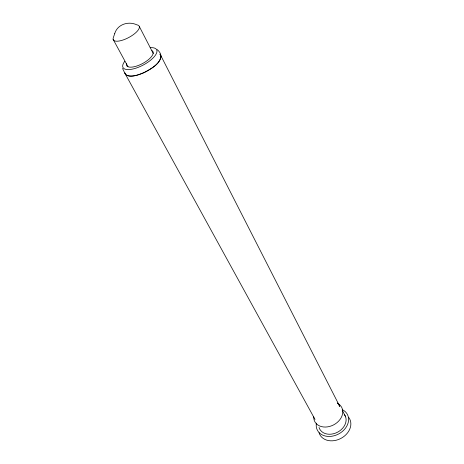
<?xml version="1.0" encoding="UTF-8"?>
<svg xmlns="http://www.w3.org/2000/svg" width="464" height="464" viewBox="0 0 464 464"><rect width="100%" height="100%" fill="white"/><g stroke="black" fill="none" stroke-linecap="round" stroke-linejoin="round"><path stroke-width="0.7" d="M160.144 54.317L159.86 54.108L160.996 55.941C159.993 64.45 150.748 68.875 144.031 72.616C138.411 74.727 131.289 78.138 125.611 74.553C124.787 72.106 124.433 72.517 125.471 74.391C126.701 75.754 128.627 76.05 130.367 76.131C135.848 76.096 141.097 74.078 145.951 71.682C153.224 67.773 167.823 58.418 157.163 49.567M124.967 73.503L122.554 68.434M125.611 74.553L315.021 419.433M113.129 39.353L127.977 66.671M139.316 26.489L153.253 53.517M342.223 410.182L345.622 416.863M160.996 55.941L339.805 406.481L338.465 404.005L337.403 403.036L338.511 403.918A15.225 11.699 -27.9 0 1 333.622 424.885A15.225 11.699 -27.9 0 1 313.722 416.875M344.242 414.3A14.367 11.159 -27.9 0 1 337.514 432.222A14.367 11.159 -27.9 0 1 319.035 427.466M348.638 417.327A16.866 13.183 -27.9 0 1 340.802 438.474A16.866 13.183 -27.9 0 1 319.064 432.779M342.212 409.625A16.959 13.178 -27.9 0 1 346.747 426.213A16.959 13.178 -27.9 0 1 327.317 436.369A16.959 13.178 -27.9 0 1 316.39 423.122M151.943 50.605A14.906 5.684 -27.9 0 1 142.013 63.835A14.906 5.684 -27.9 0 1 126.434 63.696M150.191 47.705A19.03 7.262 -27.9 0 1 153.973 57.026A19.03 7.262 -27.9 0 1 130.825 69.391A19.03 7.262 -27.9 0 1 124.781 61.283M114.724 33.582L113.286 37.787A14.639 5.174 -27.9 0 0 129.241 37.253A14.639 5.174 -27.9 0 0 136.834 24.836C128.534 20.845 117.421 24.273 114.724 33.582"/></g></svg>
